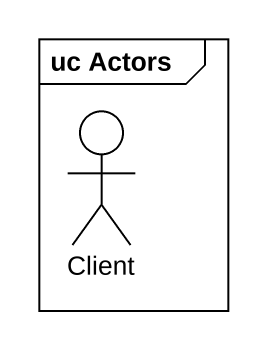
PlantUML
@startuml
mainframe uc Actors
actor Client
@enduml
